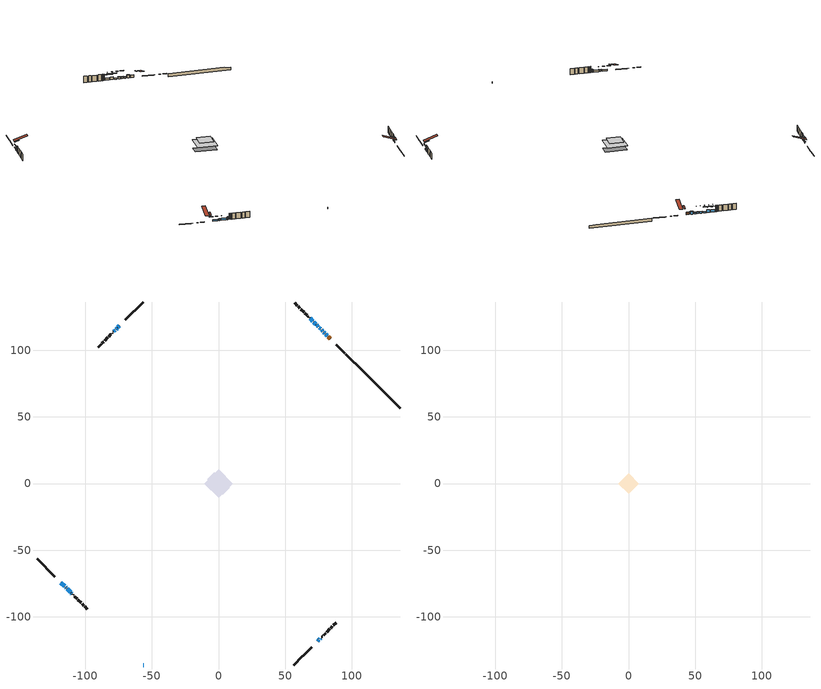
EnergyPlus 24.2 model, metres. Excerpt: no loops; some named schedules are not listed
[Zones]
conditioned space
 floor outside (Floor1 construction): -2.36,0 0,2.36 2.36,0 0,-2.36 z0.56
 floor adiabatic (AdiabaticFloorConstruction): -10.7,0 0,10.7 10.7,0 0,-10.7 z3
 floor foundation (Slab1 construction): -8.41,3.23 -3.23,8.41 8.41,-3.23 3.23,-8.41 z-1.84
 wall outside (RimJoist1 construction): 56.36,-136.08 62.8,-129.64 / -136.08,-56.36 -129.64,-62.8 / -56.36,136.08 -62.8,129.64 / 101.8,90.64 95.36,97.08 z0.56:0.86
 wall outside (RimJoist2 construction): 63.46,-128.98 69.76,-122.68 / -128.98,-63.46 -122.68,-69.76 / -63.46,128.98 -69.76,122.68 / 94.7,97.74 88.4,104.04 z0.56:0.86
 wall outside (AdiabaticWallConstruction 1): 83.85,108.59 82.26,110.19 z0.56:2.59
 wall outside (AdiabaticWallConstruction): -56.37,-136.08 -55.95,-136.08 / 78.22,114.22 77.25,115.19 / 76.59,115.85 75.51,116.93 z0.56:1.78; 74.32,-118.13 75.18,-117.26 z0.56:1.38; -118.13,-74.32 -115.34,-77.1 / -114.69,-77.75 -114.13,-78.31 / -76.01,116.43 -76.81,115.64 z0.56:1.68; 81.6,110.84 80.43,112.01 / -110.23,-82.21 -109.94,-82.5 / 72.91,119.53 71.4,121.04 z0.56:2.69; 79.78,112.67 78.88,113.57 z0.56:1.53; -74.32,118.13 -75.36,117.08 / -77.46,114.98 -78.4,114.05 z0.56:1.48; 75.84,-116.61 76.41,-116.03 z0.56:1.65; -113.47,-78.97 -110.89,-81.55 z0.56:2.19; 74.86,117.58 73.56,118.88 z0.56:1.32; 70.74,121.7 68.73,123.71 z0.56:2.29
 wall outside (Wall1 construction): 77.07,-115.37 77.24,-115.2 / -109.29,-83.16 -109.11,-83.33 / -79.05,113.39 -79.23,113.22 / 68.08,124.37 67.9,124.54 z0.56:5.44
 wall outside (Wall2 construction): 77.9,-114.54 78.07,-114.37 / -108.46,-83.99 -108.28,-84.16 / -79.88,112.56 -80.06,112.39 / 67.25,125.19 67.07,125.37 z0.56:5.44
 wall outside (Wall3 construction): 78.73,-113.71 80.33,-112.11 / -107.63,-84.82 -106.03,-86.42 / -80.71,111.73 -82.31,110.13 / 66.42,126.02 64.82,127.63 z0.56:5.44
 wall outside (Wall4 construction): 80.99,-111.46 83.4,-109.04 / -105.37,-87.07 -102.96,-89.49 / -82.97,109.47 -85.38,107.06 / 64.16,128.28 61.75,130.69 z0.56:5.44
 wall outside (Wall5 construction): 84.05,-108.39 85.43,-107.01 / -102.3,-90.14 -100.92,-91.52 / -86.04,106.4 -87.41,105.03 / 61.09,131.35 59.72,132.73 z0.56:5.44
 wall outside (Wall6 construction): 86.09,-106.35 88.12,-104.32 / -100.27,-92.18 -98.23,-94.21 / -88.07,104.37 -90.11,102.33 / 59.06,133.38 57.02,135.42 z0.56:5.44
 wall foundation (FoundationWall1 construction): 102.46,89.99,-1.84 102.46,89.99,0.56 132.71,59.73,0.56 132.71,59.73,0.27 136.08,56.36,0.27 136.08,56.36,-1.84
 window (WindowConstruction 15): -56.36,-136.08 -55.95,-136.08 z0.56:1.78
 window (WindowConstruction 4): 74.32,-118.12 75.18,-117.26 z0.56:1.37
 window (WindowConstruction 5): -118.12,-74.32 -115.34,-77.1 z0.56:1.68
 window (WindowConstruction 6): 81.6,110.84 80.43,112.01 z0.56:2.69
 window (WindowConstruction 7): 79.78,112.67 78.88,113.57 z0.56:1.53
 window (WindowConstruction 8): 78.22,114.22 77.25,115.19 z0.56:1.78
 window (WindowConstruction 9): 76.59,115.85 75.51,116.93 z0.56:1.78
 window (WindowConstruction 10): -74.32,118.12 -75.36,117.08 z0.56:1.47
 window (WindowConstruction 11): 75.84,-116.61 76.41,-116.03 z0.56:1.65
 window (WindowConstruction 12): -114.69,-77.75 -114.13,-78.31 z0.56:1.68
 window (WindowConstruction 13): -113.47,-78.97 -110.89,-81.55 z0.56:2.18
 window (WindowConstruction 14): -110.23,-82.21 -109.94,-82.5 z0.56:2.69
 window (WindowConstruction 16): 74.86,117.58 73.56,118.88 z0.56:1.32
 window (WindowConstruction): 72.91,119.53 71.4,121.04 z0.56:2.69
 window (WindowConstruction 1): 70.74,121.7 68.73,123.71 z0.56:2.29
 window (WindowConstruction 2): -76.01,116.43 -76.81,115.64 z0.56:1.68
 window (WindowConstruction 3): -77.46,114.98 -78.4,114.05 z0.56:1.47
 door (Door): 83.85,108.6 82.26,110.18 z0.56:2.59
 ceiling adiabatic (AdiabaticFloorConstruction): 0,-10.7 10.7,0 0,10.7 -10.7,0 z3
 roof outside (Roof2 construction): 73.66,-118.78,5.44 71.21,-116.33,6.59 70.57,-116.98,6.59 73.01,-119.43,5.44; -118.78,-73.66,5.44 -116.33,-71.21,6.59 -116.98,-70.57,6.59 -119.43,-73.01,5.44; -73.66,118.78,5.44 -71.21,116.33,6.59 -70.57,116.98,6.59 -73.01,119.43,5.44; 84.5,107.94,5.44 82.05,105.49,6.59 82.7,104.84,6.59 85.15,107.29,5.44
attic - vented
 floor to conditioned space (Floor2 construction Reversed): -7.54,0 0,7.54 7.54,0 0,-7.54 z5.44
 roof outside (Roof1 construction): 72.36,-120.08,5.44 65.01,-112.74,8.9 63.07,-114.67,8.9 70.42,-122.02,5.44; -120.08,-72.36,5.44 -112.74,-65.01,8.9 -114.67,-63.07,8.9 -122.02,-70.42,5.44; -72.36,120.08,5.44 -65.01,112.74,8.9 -63.07,114.67,8.9 -70.42,122.02,5.44; 85.81,106.64,5.44 78.46,99.29,8.9 80.39,97.35,8.9 87.74,104.7,5.44
shading: 77.05,-115.4 72.45,-119.99 72.74,-120.28 77.34,-115.69 z4.01; -113.48,-78.96 -119.99,-72.45 -120.28,-72.74 -113.77,-79.26 z4.32; 80.29,112.15 81.74,110.7 82.03,110.99 80.58,112.44 z2.89; 78.73,113.71 79.92,112.52 80.21,112.82 79.02,114 z1.73; 77.11,115.33 78.36,114.08 78.65,114.37 77.4,115.63 z1.98; 75.37,117.07 76.73,115.71 77.03,116 75.66,117.36 z1.98; -75.5,116.94 -74.17,118.27 -74.47,118.56 -75.79,117.23 z1.68; 76.55,-115.89 75.69,-116.75 75.98,-117.04 76.84,-116.18 z1.85; -113.99,-78.45 -114.83,-77.61 -115.12,-77.9 -114.28,-78.74 z1.88; -110.75,-81.7 -113.62,-78.83 -113.91,-79.12 -111.04,-81.99 z2.39; -109.8,-82.64 -110.37,-82.07 -110.66,-82.36 -110.09,-82.93 z2.89; 69.76,122.68 78.66,113.78 78.95,114.07 70.05,122.97 z6.7; 69.53,122.91 74.77,117.67 75.07,117.96 69.82,123.2 z5.33; 66.87,125.57 72.61,119.83 72.9,120.12 67.16,125.87 z4.93; -78.67,113.77 -74.15,118.29 -74.44,118.58 -78.96,114.06 z4.32; -80.26,112.18 -75.6,116.85 -75.89,117.14 -80.55,112.47 z4.11
[Building]
Building 1: Terrain=Suburbs
[Site:Location]
Toronto City Centre_ON: Latitude {deg}=43.63; Longitude {deg}=-79.39; Time Zone {hr}=-5; Elevation {m}=77; Keep Site Location Information=Yes
[Site:GroundTemperature:Shallow]
5.01852, 3.26908, 3.12898, 3.95918, 7.29196, 10.6092, 13.4851, 15.3069, 15.4617, 13.9799, 11.1774, 7.9619
[Site:WaterMainsTemperature]
Calculation Method=Schedule; Temperature Schedule=mains temperature schedule
[Material] Roughness=Rough; Thermal Absorptance=0.9
Name | Thickness {m} | Conductivity {W/m-K} | Density {kg/m3} | Specific Heat {J/kg-K} | Solar Absorptance | Visible Absorptance
asphalt or fiberglass shingles | 0.00635 | 0.162714 | 1121.4 | 1465.45 | 0.91 | 0.91
ceiling loosefill ins | 0.169333 | 0.0480833 | 16.02 | 1046.75 | 0.7 | 0.7
ceiling stud and cavity | 0.1397 | 0.105222 | 65.682 | 1177.47 | 0.7 | 0.7
concrete 4.0 in. | 0.1016 | 1.803125 | 2242.8 | 837.4 | 0.7 | 0.7
concrete 8.0 in. | 0.2032 | 1.803125 | 2242.8 | 837.4 | 0.7 | 0.7
door material | 0.04445 | 0.053851 | 512.64 | 1214.23 | 0.7 | 0.7
exterior vertical ins | 0.0460229 | 0.029427 | 32.04 | 1214.23 | 0.7 | 0.7
floor covering | 0.0127 | 0.0433444 | 54.468 | 1339.84 | 0.6 | 0.6
floor rigid ins; roof rigid ins | 0.103632 | 0.029427 | 32.04 | 1214.23 | 0.7 | 0.7
floor rigid ins 1; wall rigid ins 1 | 0.512978 | 0.029427 | 32.04 | 1214.23 | 0.7 | 0.7
floor stud and cavity | 0.1397 | 0.143937 | 92.3553 | 1139.71 | 0.7 | 0.7
floor stud and cavity 1 | 0.1397 | 1.75129 | 37.0049 | 1207.88 | 0.7 | 0.7
furniture material conditioned space 1 | 0.1524 | 0.115458 | 640.8 | 1214.23 | 0.6 | 0.6
gypsum board | 0.0127 | 0.160291 | 801 | 837.4 | 0.6 | 0.6
gypsum board 1 | 0.0127 | 0.160291 | 801 | 837.4 | 0.7 | 0.7
osb sheathing 0.5 in. | 0.0127 | 0.115458 | 512.64 | 1214.23 | 0.7 | 0.7
osb sheathing 0.75 in. | 0.01905 | 0.115458 | 512.64 | 1214.23 | 0.7 | 0.7
osb sheathing 2.0 in. | 0.0508 | 0.115458 | 512.64 | 1214.23 | 0.7 | 0.7
rim joist rigid ins; wall rigid ins | 0.051816 | 0.029427 | 32.04 | 1214.23 | 0.7 | 0.7
rim joist stud and cavity | 0.0508 | 0.0405436 | 125.044 | 1163.47 | 0.6 | 0.6
rim joist stud and cavity 1 | 0.0508 | 0.0332151 | 125.044 | 1163.47 | 0.6 | 0.6
roof stud and cavity | 0.2032 | 0.217414 | 78.34581 | 1123.46 | 0.7 | 0.7
wall stud and cavity | 0.1397 | 0.206614 | 139.0536 | 1170.24 | 0.7 | 0.7
wall stud and cavity 1 | 0.1397 | 0.301675 | 139.0536 | 1170.24 | 0.7 | 0.7
wall stud and cavity 2 | 0.1397 | 0.164946 | 139.0536 | 1170.24 | 0.7 | 0.7
wall stud and cavity 3 | 0.1397 | 0.220388 | 139.0536 | 1170.24 | 0.7 | 0.7
wall stud and cavity 4 | 0.1397 | 0.168807 | 139.0536 | 1170.24 | 0.7 | 0.7
wall stud and cavity 5 | 0.1397 | 0.227988 | 139.0536 | 1170.24 | 0.7 | 0.7
wall stud and cavity 6 | 0.0889 | 0.380278 | 52.3479 | 1209.89 | 0.7 | 0.7
wall stud and cavity 7 | 0.0889 | 0.391764 | 83.0341 | 1211.67 | 0.7 | 0.7
wood siding | 0.0254 | 0.102417 | 544.68 | 1172.36 | 0.74 | 0.74
wood siding 1; wood siding 2; wood siding 3 | 0.0254 | 0.102417 | 544.68 | 1172.36 | 0.7 | 0.7
[WindowMaterial:SimpleGlazingSystem]
Name | U-Factor {W/m2-K} | Solar Heat Gain Coefficient
WindowMaterial | 2.90203 | 0.62
WindowMaterial 1 | 2.94348 | 0.65
WindowMaterial 10 | 2.94859 | 0.64
WindowMaterial 11 | 2.89067 | 0.69
WindowMaterial 12 | 3.1547 | 0.45
WindowMaterial 13 | 3.026374 | 0.54
WindowMaterial 14 | 2.98776 | 0.6
WindowMaterial 2 | 2.92871 | 0.66
WindowMaterial 3 | 2.93325 | 0.65
WindowMaterial 4 | 2.94461 | 0.64
WindowMaterial 5 | 2.949721 | 0.64
WindowMaterial 6 | 2.88613 | 0.7
WindowMaterial 7 | 2.93098 | 0.66
WindowMaterial 8 | 2.95767 | 0.63
WindowMaterial 9 | 2.91111 | 0.68
[Construction]
AdiabaticFloorConstruction: floor stud and cavity 1, floor rigid ins 1, osb sheathing 0.75 in., floor covering
AdiabaticWallConstruction: wood siding 2, wall rigid ins 1, wall stud and cavity 6, gypsum board
AdiabaticWallConstruction 1: wood siding 3, wall rigid ins 1, wall stud and cavity 6, gypsum board
Door: door material
Floor1 construction: floor stud and cavity, floor rigid ins, osb sheathing 0.75 in., floor covering
Floor2 construction Reversed: gypsum board, ceiling stud and cavity, ceiling loosefill ins
FoundationWall1 construction: concrete 8.0 in., gypsum board 1
furniture construction conditioned space 1: furniture material conditioned space 1
PartitionWallConstruction: gypsum board, wall stud and cavity 7, gypsum board
RimJoist1 construction: wood siding 1, rim joist rigid ins, osb sheathing 2.0 in., rim joist stud and cavity
RimJoist2 construction: wood siding 1, osb sheathing 2.0 in., rim joist stud and cavity 1
Roof1 construction: asphalt or fiberglass shingles
Roof2 construction: asphalt or fiberglass shingles, roof rigid ins, osb sheathing 0.75 in., roof stud and cavity, gypsum board
Slab1 construction: concrete 4.0 in.
Wall1 construction: wood siding, wall rigid ins, osb sheathing 0.5 in., wall stud and cavity, gypsum board
Wall2 construction: wood siding, wall rigid ins, osb sheathing 0.5 in., wall stud and cavity 1, gypsum board
Wall3 construction: wood siding, wall rigid ins, osb sheathing 0.5 in., wall stud and cavity 2, gypsum board
Wall4 construction: wood siding, wall rigid ins, osb sheathing 0.5 in., wall stud and cavity 3, gypsum board
Wall5 construction: wood siding, wall rigid ins, osb sheathing 0.5 in., wall stud and cavity 4, gypsum board
Wall6 construction: wood siding, wall rigid ins, osb sheathing 0.5 in., wall stud and cavity 5, gypsum board
WindowConstruction: WindowMaterial
WindowConstruction 1: WindowMaterial 1
WindowConstruction 10; WindowConstruction 2: WindowMaterial 2
WindowConstruction 11: WindowMaterial 10
WindowConstruction 12; WindowConstruction 5: WindowMaterial 5
WindowConstruction 13: WindowMaterial 11
WindowConstruction 14: WindowMaterial 12
WindowConstruction 15: WindowMaterial 13
WindowConstruction 16: WindowMaterial 14
WindowConstruction 3: WindowMaterial 3
WindowConstruction 4: WindowMaterial 4
WindowConstruction 6: WindowMaterial 6
WindowConstruction 7: WindowMaterial 7
WindowConstruction 8: WindowMaterial 8
WindowConstruction 9: WindowMaterial 9
[Zone] Multiplier=1; Part of Total Floor Area=Yes
Name | Volume {m3}
attic - vented | 64.0164
conditioned space | 944.7
[Space]
Name | Zone | Volume {m3}
attic - vented 1 | attic - vented | 64.0164
conditioned space 1 | conditioned space | 944.7
[ZoneInfiltration:EffectiveLeakageArea]
infil attic - vented 1: Zone or Space=attic - vented 1; Schedule=Always On Discrete; Effective Air Leakage Area {cm2}=4793.26; Stack Coefficient=0.000240885; Wind Coefficient=1.04864e-05
[ZoneMixing]
whole house fan mix: Zone or Space=attic - vented; Schedule=Always On Continuous; Design Flow Rate Calculation Method=Flow/Zone; Design Flow Rate {m3/s}=0; Source Zone or Space=conditioned space
[SurfaceProperty:ExposedFoundationPerimeter]
Slab1: Exposed Perimeter Calculation Method=TotalExposedPerimeter; Total Exposed Perimeter {m}=47.548
[InternalMass] Zone or ZoneList=conditioned space; Space or SpaceList=conditioned space 1
Name | Construction | Surface Area {m2}
furniture mass conditioned space 1 | furniture construction conditioned space 1 | 144.176
partition wall mass | PartitionWallConstruction | 360.44
[Lights]
interior lighting: Zone or ZoneList or Space or SpaceList=conditioned space 1; Schedule=interior lighting schedule; Design Level Calculation Method=LightingLevel; Lighting Level {W}=343.2; Return Air Fraction=0; Fraction Radiant=0.6; Fraction Visible=0.2; Fraction Replaceable=1
[People]
occupants: Zone or ZoneList or Space or SpaceList=conditioned space 1; Number of People Schedule=occupants schedule; Number of People Calculation Method=People; Number of People=3; Fraction Radiant=0.314171; Sensible Heat Fraction=0.56303; Activity Level Schedule=occupants activity schedule; Carbon Dioxide Generation Rate {m3/s-W}=0; Enable ASHRAE 55 Comfort Warnings=No; Mean Radiant Temperature Calculation Type=EnclosureAveraged
[ElectricEquipment] Zone or ZoneList or Space or SpaceList=conditioned space 1; Design Level Calculation Method=EquipmentLevel
Name | Schedule | Design Level {W} | Fraction Latent | Fraction Radiant | Fraction Lost
clothes dryer | clothes dryer schedule | 140.772 | 0.015 | 0.081 | 0.85
clothes washer | clothes washer schedule | 32.1985 | 0.03 | 0.162 | 0.7
cooking range | cooking range schedule | 215.147 | 0.08 | 0.432 | 0.2
dishwasher | dishwasher schedule | 66.8632 | 0.3 | 0.18 | 0.4
fridge | fridge schedule | 72.9452 | 0 | 0.6 | 0
mech vent house fan | mech vent house fan schedule | 0 | 0 | 0 | 1
mech vent house fan cfis | mech vent house fan cfis schedule | 0 | 0 | 0 | 0
mech vent range fan 0 | mech vent range fan 0 schedule | 57 | 0 | 0 | 1
misc plug loads | misc plug loads schedule | 494.7 | 0.045 | 0.513 | 0.1
whole house fan | Always On Discrete | 0 | 0 | 0 | 1
[OtherEquipment] Zone or ZoneList or Space or SpaceList=conditioned space 1; Design Level Calculation Method=EquipmentLevel
Name | Fuel Type | Schedule | Design Level {W} | Fraction Latent | Fraction Radiant | Fraction Lost
clothes dryer 1 | Electricity | clothes dryer schedule | 0 | 0.015 | 0.081 | 0.85
cooking range 1 | Electricity | cooking range schedule | 0 | 0.08 | 0.432 | 0.2
general water use latent | None | general water use schedule | 62.594 | 1 | 0 | 0
general water use sensible | None | general water use schedule | -61.6891 | 0 | 0.6 | 0
mech vent house fan latent load | None | Always On Discrete | 0 | 1 | 0 | 0
mech vent house fan sensible load | None | Always On Discrete | 0 | 0 | 0 | 0
water heater energy adjustment1 | NaturalGas | Always On Discrete | 0.01 | 0 | 0 | 1
[ZoneInfiltration:DesignFlowRate] Zone or ZoneList or Space or SpaceList=conditioned space 1; Schedule=Always On Discrete; Design Flow Rate Calculation Method=Flow/Zone; Design Flow Rate {m3/s}=0
infil flow; natural vent flow; whole house fan flow
[Foundation:Kiva]
Foundation Kiva 1: Initial Indoor Air Temperature {C}=18; Wall Height Above Grade {m}=0.560009; Wall Depth Below Slab {m}=0.2032; Custom Block Material Name 1=exterior vertical ins; Custom Block Depth 1 {m}=2.4; Custom Block X Position 1 {m}=0.2159; Custom Block Z Position 1 {m}=0
[Foundation:Kiva:Settings]
Soil Conductivity {W/m-K}=0.849921; Soil Density {kg/m3}=1842.3; Soil Specific Heat {J/kg-K}=418.7; Ground Solar Absorptivity=0.9; Ground Thermal Absorptivity=0.9; Ground Surface Roughness {m}=0.03; Far-Field Width {m}=40; Deep-Ground Boundary Condition=ZeroFlux; Deep-Ground Depth {m}=40; Minimum Cell Dimension {m}=0.2; Maximum Cell Growth Coefficient=3; Simulation Timestep=Timestep
[Exterior:Lights]
exterior lighting: Schedule=exterior lighting schedule; Design Level {W}=75.6
[Schedule:Constant]
Name | Hourly Value
Always On Continuous; mech vent house fan schedule; mech vent house fan cfis schedule; Always On Discrete | 1
occupants activity schedule | 117.228
fridge schedule | 0
[Schedule:Week:Daily]
interior lighting schedule Week Rule - Jan1-Jan27: interior lighting schedule day, interior lighting schedule day, interior lighting schedule day, interior lighting schedule day, interior lighting schedule day, interior lighting schedule day, interior lighting schedule day, interior lighting schedule default day, interior lighting schedule default day, interior lighting schedule default day, interior lighting schedule default day, interior lighting schedule default day
interior lighting schedule Week Rule - Jan28-Feb3: interior lighting schedule day, interior lighting schedule day, interior lighting schedule day, interior lighting schedule day, interior lighting schedule day 1, interior lighting schedule day 1, interior lighting schedule day 1, interior lighting schedule default day, interior lighting schedule default day, interior lighting schedule default day, interior lighting schedule default day, interior lighting schedule default day
interior lighting schedule Week Rule - Feb4-Feb24: interior lighting schedule day 1, interior lighting schedule day 1, interior lighting schedule day 1, interior lighting schedule day 1, interior lighting schedule day 1, interior lighting schedule day 1, interior lighting schedule day 1, interior lighting schedule default day, interior lighting schedule default day, interior lighting schedule default day, interior lighting schedule default day, interior lighting schedule default day
interior lighting schedule Week Rule - Feb25-Mar3: interior lighting schedule day 1, interior lighting schedule day 1, interior lighting schedule day 1, interior lighting schedule day 1, interior lighting schedule day 2, interior lighting schedule day 2, interior lighting schedule day 2, interior lighting schedule default day, interior lighting schedule default day, interior lighting schedule default day, interior lighting schedule default day, interior lighting schedule default day
interior lighting schedule Week Rule - Mar4-Mar31: interior lighting schedule day 2, interior lighting schedule day 2, interior lighting schedule day 2, interior lighting schedule day 2, interior lighting schedule day 2, interior lighting schedule day 2, interior lighting schedule day 2, interior lighting schedule default day, interior lighting schedule default day, interior lighting schedule default day, interior lighting schedule default day, interior lighting schedule default day
interior lighting schedule Week Rule - Apr1-Apr28: interior lighting schedule day 3, interior lighting schedule day 3, interior lighting schedule day 3, interior lighting schedule day 3, interior lighting schedule day 3, interior lighting schedule day 3, interior lighting schedule day 3, interior lighting schedule default day, interior lighting schedule default day, interior lighting schedule default day, interior lighting schedule default day, interior lighting schedule default day
interior lighting schedule Week Rule - Apr29-May5: interior lighting schedule day 3, interior lighting schedule day 3, interior lighting schedule day 4, interior lighting schedule day 4, interior lighting schedule day 4, interior lighting schedule day 4, interior lighting schedule day 4, interior lighting schedule default day, interior lighting schedule default day, interior lighting schedule default day, interior lighting schedule default day, interior lighting schedule default day
interior lighting schedule Week Rule - May6-May26: interior lighting schedule day 4, interior lighting schedule day 4, interior lighting schedule day 4, interior lighting schedule day 4, interior lighting schedule day 4, interior lighting schedule day 4, interior lighting schedule day 4, interior lighting schedule default day, interior lighting schedule default day, interior lighting schedule default day, interior lighting schedule default day, interior lighting schedule default day
interior lighting schedule Week Rule - May27-Jun2: interior lighting schedule day 4, interior lighting schedule day 4, interior lighting schedule day 4, interior lighting schedule day 4, interior lighting schedule day 4, interior lighting schedule day 5, interior lighting schedule day 5, interior lighting schedule default day, interior lighting schedule default day, interior lighting schedule default day, interior lighting schedule default day, interior lighting schedule default day
interior lighting schedule Week Rule - Jun3-Jun30: interior lighting schedule day 5, interior lighting schedule day 5, interior lighting schedule day 5, interior lighting schedule day 5, interior lighting schedule day 5, interior lighting schedule day 5, interior lighting schedule day 5, interior lighting schedule default day, interior lighting schedule default day, interior lighting schedule default day, interior lighting schedule default day, interior lighting schedule default day
interior lighting schedule Week Rule - Jul1-Jul28: interior lighting schedule day 6, interior lighting schedule day 6, interior lighting schedule day 6, interior lighting schedule day 6, interior lighting schedule day 6, interior lighting schedule day 6, interior lighting schedule day 6, interior lighting schedule default day, interior lighting schedule default day, interior lighting schedule default day, interior lighting schedule default day, interior lighting schedule default day
interior lighting schedule Week Rule - Jul29-Aug4: interior lighting schedule day 6, interior lighting schedule day 6, interior lighting schedule day 6, interior lighting schedule day 7, interior lighting schedule day 7, interior lighting schedule day 7, interior lighting schedule day 7, interior lighting schedule default day, interior lighting schedule default day, interior lighting schedule default day, interior lighting schedule default day, interior lighting schedule default day
interior lighting schedule Week Rule - Aug5-Aug25: interior lighting schedule day 7, interior lighting schedule day 7, interior lighting schedule day 7, interior lighting schedule day 7, interior lighting schedule day 7, interior lighting schedule day 7, interior lighting schedule day 7, interior lighting schedule default day, interior lighting schedule default day, interior lighting schedule default day, interior lighting schedule default day, interior lighting schedule default day
interior lighting schedule Week Rule - Aug26-Sep1: interior lighting schedule day 7, interior lighting schedule day 7, interior lighting schedule day 7, interior lighting schedule day 7, interior lighting schedule day 7, interior lighting schedule day 7, interior lighting schedule day 8, interior lighting schedule default day, interior lighting schedule default day, interior lighting schedule default day, interior lighting schedule default day, interior lighting schedule default day
interior lighting schedule Week Rule - Sep2-Sep29: interior lighting schedule day 8, interior lighting schedule day 8, interior lighting schedule day 8, interior lighting schedule day 8, interior lighting schedule day 8, interior lighting schedule day 8, interior lighting schedule day 8, interior lighting schedule default day, interior lighting schedule default day, interior lighting schedule default day, interior lighting schedule default day, interior lighting schedule default day
interior lighting schedule Week Rule - Sep30-Oct6: interior lighting schedule day 8, interior lighting schedule day 9, interior lighting schedule day 9, interior lighting schedule day 9, interior lighting schedule day 9, interior lighting schedule day 9, interior lighting schedule day 9, interior lighting schedule default day, interior lighting schedule default day, interior lighting schedule default day, interior lighting schedule default day, interior lighting schedule default day
interior lighting schedule Week Rule - Oct7-Oct27: interior lighting schedule day 9, interior lighting schedule day 9, interior lighting schedule day 9, interior lighting schedule day 9, interior lighting schedule day 9, interior lighting schedule day 9, interior lighting schedule day 9, interior lighting schedule default day, interior lighting schedule default day, interior lighting schedule default day, interior lighting schedule default day, interior lighting schedule default day
interior lighting schedule Week Rule - Oct28-Nov3: interior lighting schedule day 9, interior lighting schedule day 9, interior lighting schedule day 9, interior lighting schedule day 9, interior lighting schedule day 10, interior lighting schedule day 10, interior lighting schedule day 10, interior lighting schedule default day, interior lighting schedule default day, interior lighting schedule default day, interior lighting schedule default day, interior lighting schedule default day
interior lighting schedule Week Rule - Nov4-Nov24: interior lighting schedule day 10, interior lighting schedule day 10, interior lighting schedule day 10, interior lighting schedule day 10, interior lighting schedule day 10, interior lighting schedule day 10, interior lighting schedule day 10, interior lighting schedule default day, interior lighting schedule default day, interior lighting schedule default day, interior lighting schedule default day, interior lighting schedule default day
interior lighting schedule Week Rule - Nov25-Dec1: interior lighting schedule day 10, interior lighting schedule day 10, interior lighting schedule day 10, interior lighting schedule day 10, interior lighting schedule day 10, interior lighting schedule day 10, interior lighting schedule day 11, interior lighting schedule default day, interior lighting schedule default day, interior lighting schedule default day, interior lighting schedule default day, interior lighting schedule default day
interior lighting schedule Week Rule - Dec2-Dec31: interior lighting schedule day 11, interior lighting schedule day 11, interior lighting schedule day 11, interior lighting schedule day 11, interior lighting schedule day 11, interior lighting schedule day 11, interior lighting schedule day 11, interior lighting schedule default day, interior lighting schedule default day, interior lighting schedule default day, interior lighting schedule default day, interior lighting schedule default day
occupants schedule Week Rule - Jan1-Dec31: occupants schedule day, occupants schedule day, occupants schedule day, occupants schedule day, occupants schedule day, occupants schedule day, occupants schedule day, occupants schedule default day, occupants schedule default day, occupants schedule default day, occupants schedule default day, occupants schedule default day
clothes dryer schedule Week Rule - Jan1-Dec31: clothes dryer schedule day, clothes dryer schedule day, clothes dryer schedule day, clothes dryer schedule day, clothes dryer schedule day, clothes dryer schedule day, clothes dryer schedule day, clothes dryer schedule default day, clothes dryer schedule default day, clothes dryer schedule default day, clothes dryer schedule default day, clothes dryer schedule default day
clothes washer schedule Week Rule - Jan1-Dec31: clothes washer schedule day, clothes washer schedule day, clothes washer schedule day, clothes washer schedule day, clothes washer schedule day, clothes washer schedule day, clothes washer schedule day, clothes washer schedule default day, clothes washer schedule default day, clothes washer schedule default day, clothes washer schedule default day, clothes washer schedule default day
cooking range schedule Week Rule - Jan1-Dec31: cooking range schedule day, cooking range schedule day, cooking range schedule day, cooking range schedule day, cooking range schedule day, cooking range schedule day, cooking range schedule day, cooking range schedule default day, cooking range schedule default day, cooking range schedule default day, cooking range schedule default day, cooking range schedule default day
dishwasher schedule Week Rule - Jan1-Dec31: dishwasher schedule day, dishwasher schedule day, dishwasher schedule day, dishwasher schedule day, dishwasher schedule day, dishwasher schedule day, dishwasher schedule day, dishwasher schedule default day, dishwasher schedule default day, dishwasher schedule default day, dishwasher schedule default day, dishwasher schedule default day
mech vent range fan 0 schedule Week Rule - Jan1-Dec31: mech vent range fan 0 schedule day, mech vent range fan 0 schedule day, mech vent range fan 0 schedule day, mech vent range fan 0 schedule day, mech vent range fan 0 schedule day, mech vent range fan 0 schedule day, mech vent range fan 0 schedule day, mech vent range fan 0 schedule default day, mech vent range fan 0 schedule default day, mech vent range fan 0 schedule default day, mech vent range fan 0 schedule default day, mech vent range fan 0 schedule default day
misc plug loads schedule Week Rule - Jan1-Dec31: misc plug loads schedule day, misc plug loads schedule day, misc plug loads schedule day, misc plug loads schedule day, misc plug loads schedule day, misc plug loads schedule day, misc plug loads schedule day, misc plug loads schedule default day, misc plug loads schedule default day, misc plug loads schedule default day, misc plug loads schedule default day, misc plug loads schedule default day
general water use schedule Week Rule - Jan1-Dec31: general water use schedule day, general water use schedule day, general water use schedule day, general water use schedule day, general water use schedule day, general water use schedule day, general water use schedule day, general water use schedule default day, general water use schedule default day, general water use schedule default day, general water use schedule default day, general water use schedule default day
exterior lighting schedule Week Rule - Jan1-Jan27: exterior lighting schedule day, exterior lighting schedule day, exterior lighting schedule day, exterior lighting schedule day, exterior lighting schedule day, exterior lighting schedule day, exterior lighting schedule day, exterior lighting schedule default day, exterior lighting schedule default day, exterior lighting schedule default day, exterior lighting schedule default day, exterior lighting schedule default day
exterior lighting schedule Week Rule - Jan28-Feb3: exterior lighting schedule day, exterior lighting schedule day, exterior lighting schedule day, exterior lighting schedule day, exterior lighting schedule day 1, exterior lighting schedule day 1, exterior lighting schedule day 1, exterior lighting schedule default day, exterior lighting schedule default day, exterior lighting schedule default day, exterior lighting schedule default day, exterior lighting schedule default day
exterior lighting schedule Week Rule - Feb4-Feb24: exterior lighting schedule day 1, exterior lighting schedule day 1, exterior lighting schedule day 1, exterior lighting schedule day 1, exterior lighting schedule day 1, exterior lighting schedule day 1, exterior lighting schedule day 1, exterior lighting schedule default day, exterior lighting schedule default day, exterior lighting schedule default day, exterior lighting schedule default day, exterior lighting schedule default day
exterior lighting schedule Week Rule - Feb25-Mar3: exterior lighting schedule day 1, exterior lighting schedule day 1, exterior lighting schedule day 1, exterior lighting schedule day 1, exterior lighting schedule day 2, exterior lighting schedule day 2, exterior lighting schedule day 2, exterior lighting schedule default day, exterior lighting schedule default day, exterior lighting schedule default day, exterior lighting schedule default day, exterior lighting schedule default day
exterior lighting schedule Week Rule - Mar4-Mar31: exterior lighting schedule day 2, exterior lighting schedule day 2, exterior lighting schedule day 2, exterior lighting schedule day 2, exterior lighting schedule day 2, exterior lighting schedule day 2, exterior lighting schedule day 2, exterior lighting schedule default day, exterior lighting schedule default day, exterior lighting schedule default day, exterior lighting schedule default day, exterior lighting schedule default day
exterior lighting schedule Week Rule - Apr1-Apr28: exterior lighting schedule day 3, exterior lighting schedule day 3, exterior lighting schedule day 3, exterior lighting schedule day 3, exterior lighting schedule day 3, exterior lighting schedule day 3, exterior lighting schedule day 3, exterior lighting schedule default day, exterior lighting schedule default day, exterior lighting schedule default day, exterior lighting schedule default day, exterior lighting schedule default day
exterior lighting schedule Week Rule - Apr29-May5: exterior lighting schedule day 3, exterior lighting schedule day 3, exterior lighting schedule day 4, exterior lighting schedule day 4, exterior lighting schedule day 4, exterior lighting schedule day 4, exterior lighting schedule day 4, exterior lighting schedule default day, exterior lighting schedule default day, exterior lighting schedule default day, exterior lighting schedule default day, exterior lighting schedule default day
exterior lighting schedule Week Rule - May6-May26: exterior lighting schedule day 4, exterior lighting schedule day 4, exterior lighting schedule day 4, exterior lighting schedule day 4, exterior lighting schedule day 4, exterior lighting schedule day 4, exterior lighting schedule day 4, exterior lighting schedule default day, exterior lighting schedule default day, exterior lighting schedule default day, exterior lighting schedule default day, exterior lighting schedule default day
[Schedule:Year]
interior lighting schedule: interior lighting schedule Week Rule - Jan1-Jan27, 1, 1, 1, 27, interior lighting schedule Week Rule - Jan28-Feb3, 1, 28, 2, 3, interior lighting schedule Week Rule - Feb4-Feb24, 2, 4, 2, 24, interior lighting schedule Week Rule - Feb25-Mar3, 2, 25, 3, 3, interior lighting schedule Week Rule - Mar4-Mar31, 3, 4, 3, 31, interior lighting schedule Week Rule - Apr1-Apr28, 4, 1, 4, 28, interior lighting schedule Week Rule - Apr29-May5, 4, 29, 5, 5, interior lighting schedule Week Rule - May6-May26, 5, 6, 5, 26, interior lighting schedule Week Rule - May27-Jun2, 5, 27, 6, 2, interior lighting schedule Week Rule - Jun3-Jun30, 6, 3, 6, 30, interior lighting schedule Week Rule - Jul1-Jul28, 7, 1, 7, 28, interior lighting schedule Week Rule - Jul29-Aug4, 7, 29, 8, 4, interior lighting schedule Week Rule - Aug5-Aug25, 8, 5, 8, 25, interior lighting schedule Week Rule - Aug26-Sep1, 8, 26, 9, 1, interior lighting schedule Week Rule - Sep2-Sep29, 9, 2, 9, 29, interior lighting schedule Week Rule - Sep30-Oct6, 9, 30, 10, 6, interior lighting schedule Week Rule - Oct7-Oct27, 10, 7, 10, 27, interior lighting schedule Week Rule - Oct28-Nov3, 10, 28, 11, 3, interior lighting schedule Week Rule - Nov4-Nov24, 11, 4, 11, 24, interior lighting schedule Week Rule - Nov25-Dec1, 11, 25, 12, 1, interior lighting schedule Week Rule - Dec2-Dec31, 12, 2, 12, 31
occupants schedule: occupants schedule Week Rule - Jan1-Dec31, 1, 1, 12, 31
clothes dryer schedule: clothes dryer schedule Week Rule - Jan1-Dec31, 1, 1, 12, 31
clothes washer schedule: clothes washer schedule Week Rule - Jan1-Dec31, 1, 1, 12, 31
cooking range schedule: cooking range schedule Week Rule - Jan1-Dec31, 1, 1, 12, 31
dishwasher schedule: dishwasher schedule Week Rule - Jan1-Dec31, 1, 1, 12, 31
mech vent range fan 0 schedule: mech vent range fan 0 schedule Week Rule - Jan1-Dec31, 1, 1, 12, 31
misc plug loads schedule: misc plug loads schedule Week Rule - Jan1-Dec31, 1, 1, 12, 31
general water use schedule: general water use schedule Week Rule - Jan1-Dec31, 1, 1, 12, 31
exterior lighting schedule: exterior lighting schedule Week Rule - Jan1-Jan27, 1, 1, 1, 27, exterior lighting schedule Week Rule - Jan28-Feb3, 1, 28, 2, 3, exterior lighting schedule Week Rule - Feb4-Feb24, 2, 4, 2, 24, exterior lighting schedule Week Rule - Feb25-Mar3, 2, 25, 3, 3, exterior lighting schedule Week Rule - Mar4-Mar31, 3, 4, 3, 31, exterior lighting schedule Week Rule - Apr1-Apr28, 4, 1, 4, 28, exterior lighting schedule Week Rule - Apr29-May5, 4, 29, 5, 5, exterior lighting schedule Week Rule - May6-May26, 5, 6, 5, 26, exterior lighting schedule Week Rule - May27-Jun2, 5, 27, 6, 2, exterior lighting schedule Week Rule - Jun3-Jun30, 6, 3, 6, 30, exterior lighting schedule Week Rule - Jul1-Jul28, 7, 1, 7, 28, exterior lighting schedule Week Rule - Jul29-Aug4, 7, 29, 8, 4, exterior lighting schedule Week Rule - Aug5-Aug25, 8, 5, 8, 25, exterior lighting schedule Week Rule - Aug26-Sep1, 8, 26, 9, 1, exterior lighting schedule Week Rule - Sep2-Sep29, 9, 2, 9, 29, exterior lighting schedule Week Rule - Sep30-Oct6, 9, 30, 10, 6, exterior lighting schedule Week Rule - Oct7-Oct27, 10, 7, 10, 27, exterior lighting schedule Week Rule - Oct28-Nov3, 10, 28, 11, 3, exterior lighting schedule Week Rule - Nov4-Nov24, 11, 4, 11, 24, exterior lighting schedule Week Rule - Nov25-Dec1, 11, 25, 12, 1, exterior lighting schedule Week Rule - Dec2-Dec31, 12, 2, 12, 31
[Schedule:Compact]
mains temperature schedule: Through: 01/01, For: AllDays, Until: 24:00, 8.80333, Through: 01/02, For: AllDays, Until: 24:00, 8.74333, Through: 01/03, For: AllDays, Until: 24:00, 8.68389, Through: 01/04, For: AllDays, Until: 24:00, 8.62611, Through: 01/05, For: AllDays, Until: 24:00, 8.56944, Through: 01/06, For: AllDays, Until: 24:00, 8.51389, Through: 01/07, For: AllDays, Until: 24:00, 8.45944, Through: 01/08, For: AllDays, Until: 24:00, 8.40611, Through: 01/09, For: AllDays, Until: 24:00, 8.35389, Through: 01/10, For: AllDays, Until: 24:00, 8.30278, Through: 01/11, For: AllDays, Until: 24:00, 8.25333, Through: 01/12, For: AllDays, Until: 24:00, 8.205, Through: 01/13, For: AllDays, Until: 24:00, 8.15778, Through: 01/14, For: AllDays, Until: 24:00, 8.11222, Through: 01/15, For: AllDays, Until: 24:00, 8.06778, Through: 01/16, For: AllDays, Until: 24:00, 8.02444, Through: 01/17, For: AllDays, Until: 24:00, 7.98222, Through: 01/18, For: AllDays, Until: 24:00, 7.94167, Through: 01/19, For: AllDays, Until: 24:00, 7.90222, Through: 01/20, For: AllDays, Until: 24:00, 7.86444, Through: 01/21, For: AllDays, Until: 24:00, 7.82778, Through: 01/22, For: AllDays, Until: 24:00, 7.79278, Through: 01/23, For: AllDays, Until: 24:00, 7.75889, Through: 01/24, For: AllDays, Until: 24:00, 7.72667, Through: 01/25, For: AllDays, Until: 24:00, 7.69556, Through: 01/26, For: AllDays, Until: 24:00, 7.66611, Through: 01/27, For: AllDays, Until: 24:00, 7.63778, Through: 01/28, For: AllDays, Until: 24:00, 7.61111, Through: 01/29, For: AllDays, Until: 24:00, 7.58556, Through: 01/30, For: AllDays, Until: 24:00, 7.56167, Through: 01/31, For: AllDays, Until: 24:00, 7.53944, Through: 02/01, For: AllDays, Until: 24:00, 7.51833, Through: 02/02, For: AllDays, Until: 24:00, 7.49889, Through: 02/03, For: AllDays, Until: 24:00, 7.48111, Through: 02/04, For: AllDays, Until: 24:00, 7.46444, Through: 02/05, For: AllDays, Until: 24:00, 7.44944, Through: 02/06, For: AllDays, Until: 24:00, 7.43556, Through: 02/07, For: AllDays, Until: 24:00, 7.42333, Through: 02/08, For: AllDays, Until: 24:00, 7.41278, Through: 02/09, For: AllDays, Until: 24:00, 7.40389, Through: 02/10, For: AllDays, Until: 24:00, 7.39611, Through: 02/11, For: AllDays, Until: 24:00, 7.39, Through: 02/12, For: AllDays, Until: 24:00, 7.38556, Through: 02/13, For: AllDays, Until: 24:00, 7.38222, Through: 02/14, For: AllDays, Until: 24:00, 7.38056, Through: 02/15, For: AllDays, Until: 24:00, 7.38056, Through: 02/16, For: AllDays, Until: 24:00, 7.38222, Through: 02/17, For: AllDays, Until: 24:00, 7.385, Through: 02/18, For: AllDays, Until: 24:00, 7.38944, Through: 02/19, For: AllDays, Until: 24:00, 7.395, Through: 02/20, For: AllDays, Until: 24:00, 7.40278, Through: 02/21, For: AllDays, Until: 24:00, 7.41167, Through: 02/22, For: AllDays, Until: 24:00, 7.42222, Through: 02/23, For: AllDays, Until: 24:00, 7.43389, Through: 02/24, For: AllDays, Until: 24:00, 7.44722, Through: 02/25, For: AllDays, Until: 24:00, 7.46222, Through: 02/26, For: AllDays, Until: 24:00, 7.47833, Through: 02/27, For: AllDays, Until: 24:00, 7.49611, Through: 02/28, For: AllDays, Until: 24:00, 7.51556, Through: 03/01, For: AllDays, Until: 24:00, 7.53667, Through: 03/02, For: AllDays, Until: 24:00, 7.55889, Through: 03/03, For: AllDays, Until: 24:00, 7.58222, Through: 03/04, For: AllDays, Until: 24:00, 7.60722, Through: 03/05, For: AllDays, Until: 24:00, 7.63389, Through: 03/06, For: AllDays, Until: 24:00, 7.66222, Through: 03/07, For: AllDays, Until: 24:00, 7.69111, Through: 03/08, For: AllDays, Until: 24:00, 7.72222, Through: 03/09, For: AllDays, Until: 24:00, 7.75444, Through: 03/10, For: AllDays, Until: 24:00, 7.78778, Through: 03/11, For: AllDays, Until: 24:00, 7.82278, Through: 03/12, For: AllDays, Until: 24:00, 7.85944, Through: 03/13, For: AllDays, Until: 24:00, 7.89722, Through: 03/14, For: AllDays, Until: 24:00, 7.93611, Through: 03/15, For: AllDays, Until: 24:00, 7.97667, Through: 03/16, For: AllDays, Until: 24:00, 8.01833, Through: 03/17, For: AllDays, Until: 24:00, 8.06167, Through: 03/18, For: AllDays, Until: 24:00, 8.10611, Through: 03/19, For: AllDays, Until: 24:00, 8.15167, Through: 03/20, For: AllDays, Until: 24:00, 8.19833, Through: 03/21, For: AllDays, Until: 24:00, 8.24667, Through: 03/22, For: AllDays, Until: 24:00, 8.29611, Through: 03/23, For: AllDays, Until: 24:00, 8.34667, Through: 03/24, For: AllDays, Until: 24:00, 8.39889, Through: 03/25, For: AllDays, Until: 24:00, 8.45167, Through: 03/26, For: AllDays, Until: 24:00, 8.50611, Through: 03/27, For: AllDays, Until: 24:00, 8.56167, Through: 03/28, For: AllDays, Until: 24:00, 8.61833, Through: 03/29, For: AllDays, Until: 24:00, 8.67611, Through: 03/30, For: AllDays, Until: 24:00, 8.735, Through: 03/31, For: AllDays, Until: 24:00, 8.795, Through: 04/01, For: AllDays, Until: 24:00, 8.85611, Through: 04/02, For: AllDays, Until: 24:00, 8.91833, Through: 04/03, For: AllDays, Until: 24:00, 8.98167, Through: 04/04, For: AllDays, Until: 24:00, 9.04556, Through: 04/05, For: AllDays, Until: 24:00, 9.11111, Through: 04/06, For: AllDays, Until: 24:00, 9.17722, Through: 04/07, For: AllDays, Until: 24:00, 9.24444, Through: 04/08, For: AllDays, Until: 24:00, 9.31222, Through: 04/09, For: AllDays, Until: 24:00, 9.38167, Through: 04/10, For: AllDays, Until: 24:00, 9.45167, Through: 04/11, For: AllDays, Until: 24:00, 9.52222, Through: 04/12, For: AllDays, Until: 24:00, 9.59444, Through: 04/13, For: AllDays, Until: 24:00, 9.66667, Through: 04/14, For: AllDays, Until: 24:00, 9.74, Through: 04/15, For: AllDays, Until: 24:00, 9.81444, Through: 04/16, For: AllDays, Until: 24:00, 9.88944, Through: 04/17, For: AllDays, Until: 24:00, 9.96556, Through: 04/18, For: AllDays, Until: 24:00, 10.0417, Through: 04/19, For: AllDays, Until: 24:00, 10.1189, Through: 04/20, For: AllDays, Until: 24:00, 10.1972, Through: 04/21, For: AllDays, Until: 24:00, 10.2756, Through: 04/22, For: AllDays, Until: 24:00, 10.355, Through: 04/23, For: AllDays, Until: 24:00, 10.435, Through: 04/24, For: AllDays, Until: 24:00, 10.515, Through: 04/25, For: AllDays, Until: 24:00, 10.5961, Through: 04/26, For: AllDays, Until: 24:00, 10.6778, Through: 04/27, For: AllDays, Until: 24:00, 10.76, Through: 04/28, For: AllDays, Until: 24:00, 10.8428, Through: 04/29, For: AllDays, Until: 24:00, 10.9261, Through: 04/30, For: AllDays, Until: 24:00, 11.0094, Through: 05/01, For: AllDays, Until: 24:00, 11.0933, Through: 05/02, For: AllDays, Until: 24:00, 11.1778, Through: 05/03, For: AllDays, Until: 24:00, 11.2628, Through: 05/04, For: AllDays, Until: 24:00, 11.3478, Through: 05/05, For: AllDays, Until: 24:00, 11.4333, Through: 05/06, For: AllDays, Until: 24:00, 11.5189, Through: 05/07, For: AllDays, Until: 24:00, 11.605, Through: 05/08, For: AllDays, Until: 24:00, 11.6917, Through: 05/09, For: AllDays, Until: 24:00, 11.7778, Through: 05/10, For: AllDays, Until: 24:00, 11.865, Through: 05/11, For: AllDays, Until: 24:00, 11.9517, Through: 05/12, For: AllDays, Until: 24:00, 12.0389, Through: 05/13, For: AllDays, Until: 24:00, 12.1261, Through: 05/14, For: AllDays, Until: 24:00, 12.2133, Through: 05/15, For: AllDays, Until: 24:00, 12.3006, Through: 05/16, For: AllDays, Until: 24:00, 12.3883, Through: 05/17, For: AllDays, Until: 24:00, 12.4756, Through: 05/18, For: AllDays, Until: 24:00, 12.5628, Through: 05/19, For: AllDays, Until: 24:00, 12.6506, Through: 05/20, For: AllDays, Until: 24:00, 12.7378, Through: 05/21, For: AllDays, Until: 24:00, 12.825, Through: 05/22, For: AllDays, Until: 24:00, 12.9122, Through: 05/23, For: AllDays, Until: 24:00, 12.9994, Through: 05/24, For: AllDays, Until: 24:00, 13.0861, Through: 05/25, For: AllDays, Until: 24:00, 13.1728, Through: 05/26, For: AllDays, Until: 24:00, 13.2594, Through: 05/27, For: AllDays, Until: 24:00, 13.3456, Through: 05/28, For: AllDays, Until: 24:00, 13.4317, Through: 05/29, For: AllDays, Until: 24:00, 13.5172, Through: 05/30, For: AllDays, Until: 24:00, 13.6028, Through: 05/31, For: AllDays, Until: 24:00, 13.6878, Through: 06/01, For: AllDays, Until: 24:00, 13.7722, Through: 06/02, For: AllDays, Until: 24:00, 13.8567, Through: 06/03, For: AllDays, Until: 24:00, 13.9406, Through: 06/04, For: AllDays, Until: 24:00, 14.0239, Through: 06/05, For: AllDays, Until: 24:00, 14.1067, Through: 06/06, For: AllDays, Until: 24:00, 14.1894, Through: 06/07, For: AllDays, Until: 24:00, 14.2711, Through: 06/08, For: AllDays, Until: 24:00, 14.3528, Through: 06/09, For: AllDays, Until: 24:00, 14.4339, Through: 06/10, For: AllDays, Until: 24:00, 14.5139, Through: 06/11, For: AllDays, Until: 24:00, 14.5939, Through: 06/12, For: AllDays, Until: 24:00, 14.6728, Through: 06/13, For: AllDays, Until: 24:00, 14.7511, Through: 06/14, For: AllDays, Until: 24:00, 14.8289, Through: 06/15, For: AllDays, Until: 24:00, 14.9061, Through: 06/16, For: AllDays, Until: 24:00, 14.9822, Through: 06/17, For: AllDays, Until: 24:00, 15.0578, Through: 06/18, For: AllDays, Until: 24:00, 15.1328, Through: 06/19, For: AllDays, Until: 24:00, 15.2067, Through: 06/20, For: AllDays, Until: 24:00, 15.28, Through: 06/21, For: AllDays, Until: 24:00, 15.3522, Through: 06/22, For: AllDays, Until: 24:00, 15.4239, Through: 06/23, For: AllDays, Until: 24:00, 15.4944, Through: 06/24, For: AllDays, Until: 24:00, 15.5639, Through: 06/25, For: AllDays, Until: 24:00, 15.6328, Through: 06/26, For: AllDays, Until: 24:00, 15.7006, Through: 06/27, For: AllDays, Until: 24:00, 15.7678, Through: 06/28, For: AllDays, Until: 24:00, 15.8333, Through: 06/29, For: AllDays, Until: 24:00, 15.8983, Through: 06/30, For: AllDays, Until: 24:00, 15.9622, Through: 07/01, For: AllDays, Until: 24:00, 16.025, Through: 07/02, For: AllDays, Until: 24:00, 16.0872, Through: 07/03, For: AllDays, Until: 24:00, 16.1478, Through: 07/04, For: AllDays, Until: 24:00, 16.2072, Through: 07/05, For: AllDays, Until: 24:00, 16.2661, Through: 07/06, For: AllDays, Until: 24:00, 16.3233, Through: 07/07, For: AllDays, Until: 24:00, 16.3794, Through: 07/08, For: AllDays, Until: 24:00, 16.435, Through: 07/09, For: AllDays, Until: 24:00, 16.4889, Through: 07/10, For: AllDays, Until: 24:00, 16.5417, Through: 07/11, For: AllDays, Until: 24:00, 16.5928, Through: 07/12, For: AllDays, Until: 24:00, 16.6433, Through: 07/13, For: AllDays, Until: 24:00, 16.6922, Through: 07/14, For: AllDays, Until: 24:00, 16.74, Through: 07/15, For: AllDays, Until: 24:00, 16.7867, Through: 07/16, For: AllDays, Until: 24:00, 16.8322, Through: 07/17, For: AllDays, Until: 24:00, 16.8761, Through: 07/18, For: AllDays, Until: 24:00, 16.9189, Through: 07/19, For: AllDays, Until: 24:00, 16.96, Through: 07/20, For: AllDays, Until: 24:00, 17, Through: 07/21, For: AllDays, Until: 24:00, 17.0389, Through: 07/22, For: AllDays, Until: 24:00, 17.0761, Through: 07/23, For: AllDays, Until: 24:00, 17.1122, Through: 07/24, For: AllDays, Until: 24:00, 17.1467, Through: 07/25, For: AllDays, Until: 24:00, 17.18, Through: 07/26, For: AllDays, Until: 24:00, 17.2117, Through: 07/27, For: AllDays, Until: 24:00, 17.2422, Through: 07/28, For: AllDays, Until: 24:00, 17.2711, Through: 07/29, For: AllDays, Until: 24:00, 17.2983, Through: 07/30, For: AllDays, Until: 24:00, 17.3244, Through: 07/31, For: AllDays, Until: 24:00, 17.3494, Through: 08/01, For: AllDays, Until: 24:00, 17.3728, Through: 08/02, For: AllDays, Until: 24:00, 17.3944, Through: 08/03, For: AllDays, Until: 24:00, 17.4144, Through: 08/04, For: AllDays, Until: 24:00, 17.4333, Through: 08/05, For: AllDays, Until: 24:00, 17.4506, Through: 08/06, For: AllDays, Until: 24:00, 17.4667, Through: 08/07, For: AllDays, Until: 24:00, 17.4811, Through: 08/08, For: AllDays, Until: 24:00, 17.4939, Through: 08/09, For: AllDays, Until: 24:00, 17.5056, Through: 08/10, For: AllDays, Until: 24:00, 17.5156, Through: 08/11, For: AllDays, Until: 24:00, 17.5239, Through: 08/12, For: AllDays, Until: 24:00, 17.5311, Through: 08/13, For: AllDays, Until: 24:00, 17.5361, Through: 08/14, For: AllDays, Until: 24:00, 17.54, Through: 08/15, For: AllDays, Until: 24:00, 17.5428, Through: 08/16, For: AllDays, Until: 24:00, 17.5439, Through: 08/17, For: AllDays, Until: 24:00, 17.5433, Through: 08/18, For: AllDays, Until: 24:00, 17.5411, Through: 08/19, For: AllDays, Until: 24:00, 17.5372, Through: 08/20, For: AllDays, Until: 24:00, 17.5322, Through: 08/21, For: AllDays, Until: 24:00, 17.5256, Through: 08/22, For: AllDays, Until: 24:00, 17.5178, Through: 08/23, For: AllDays, Until: 24:00, 17.5083, Through: 08/24, For: AllDays, Until: 24:00, 17.4972, Through: 08/25, For: AllDays, Until: 24:00, 17.4844, Through: 08/26, For: AllDays, Until: 24:00, 17.4706, Through: 08/27, For: AllDays, Until: 24:00, 17.455, Through: 08/28, For: AllDays, Until: 24:00, 17.4378, Through: 08/29, For: AllDays, Until: 24:00, 17.4194, Through: 08/30, For: AllDays, Until: 24:00, 17.3994, Through: 08/31, For: AllDays, Until: 24:00, 17.3778, Through: 09/01, For: AllDays, Until: 24:00, 17.355, Through: 09/02, For: AllDays, Until: 24:00, 17.3311, Through: 09/03, For: AllDays, Until: 24:00, 17.305, Through: 09/04, For: AllDays, Until: 24:00, 17.2778, Through: 09/05, For: AllDays, Until: 24:00, 17.2494, Through: 09/06, For: AllDays, Until: 24:00, 17.2194, Through: 09/07, For: AllDays, Until: 24:00, 17.1878, Through: 09/08, For: AllDays, Until: 24:00, 17.155, Through: 09/09, For: AllDays, Until: 24:00, 17.1206, Through: 09/10, For: AllDays, Until: 24:00, 17.085, Through: 09/11, For: AllDays, Until: 24:00, 17.0483, Through: 09/12, For: AllDays, Until: 24:00, 17.01, Through: 09/13, For: AllDays, Until: 24:00, 16.97, Through: 09/14, For: AllDays, Until: 24:00, 16.9289, Through: 09/15, For: AllDays, Until: 24:00, 16.8867, Through: 09/16, For: AllDays, Until: 24:00, 16.8428, Through: 09/17, For: AllDays, Until: 24:00, 16.7983, Through: 09/18, For: AllDays, Until: 24:00, 16.7517, Through: 09/19, For: AllDays, Until: 24:00, 16.7044, Through: 09/20, For: AllDays, Until: 24:00, 16.6556, Through: 09/21, For: AllDays, Until: 24:00, 16.6056, Through: 09/22, For: AllDays, Until: 24:00, 16.5544, Through: 09/23, For: AllDays, Until: 24:00, 16.5017, Through: 09/24, For: AllDays, Until: 24:00, 16.4483, Through: 09/25, For: AllDays, Until: 24:00, 16.3933, Through: 09/26, For: AllDays, Until: 24:00, 16.3372, Through: 09/27, For: AllDays, Until: 24:00, 16.2806, Through: 09/28, For: AllDays, Until: 24:00, 16.2222, Through: 09/29, For: AllDays, Until: 24:00, 16.1628, Through: 09/30, For: AllDays, Until: 24:00, 16.1022, Through: 10/01, For: AllDays, Until: 24:00, 16.0406, Through: 10/02, For: AllDays, Until: 24:00, 15.9778, Through: 10/03, For: AllDays, Until: 24:00, 15.9144, Through: 10/04, For: AllDays, Until: 24:00, 15.8494, Through: 10/05, For: AllDays, Until: 24:00, 15.7839, Through: 10/06, For: AllDays, Until: 24:00, 15.7172, Through: 10/07, For: AllDays, Until: 24:00, 15.6494, Through: 10/08, For: AllDays, Until: 24:00, 15.5811, Through: 10/09, For: AllDays, Until: 24:00, 15.5117, Through: 10/10, For: AllDays, Until: 24:00, 15.4411, Through: 10/11, For: AllDays, Until: 24:00, 15.37, Through: 10/12, For: AllDays, Until: 24:00, 15.2978, Through: 10/13, For: AllDays, Until: 24:00, 15.225, Through: 10/14, For: AllDays, Until: 24:00, 15.1511, Through: 10/15, For: AllDays, Until: 24:00, 15.0767, Through: 10/16, For: AllDays, Until: 24:00, 15.0011, Through: 10/17, For: AllDays, Until: 24:00, 14.925, Through: 10/18, For: AllDays, Until: 24:00, 14.8483, Through: 10/19, For: AllDays, Until: 24:00, 14.7706, Through: 10/20, For: AllDays, Until: 24:00, 14.6922, Through: 10/21, For: AllDays, Until: 24:00, 14.6133, Through: 10/22, For: AllDays, Until: 24:00, 14.5339, Through: 10/23, For: AllDays, Until: 24:00, 14.4539, Through: 10/24, For: AllDays, Until: 24:00, 14.3728, Through: 10/25, For: AllDays, Until: 24:00, 14.2917, Through: 10/26, For: AllDays, Until: 24:00, 14.21, Through: 10/27, For: AllDays, Until: 24:00, 14.1272, Through: 10/28, For: AllDays, Until: 24:00, 14.0444, Through: 10/29, For: AllDays, Until: 24:00, 13.9611, Through: 10/30, For: AllDays, Until: 24:00, 13.8772, Through: 10/31, For: AllDays, Until: 24:00, 13.7933, Through: 11/01, For: AllDays, Until: 24:00, 13.7089, Through: 11/02, For: AllDays, Until: 24:00, 13.6239, Through: 11/03, For: AllDays, Until: 24:00, 13.5383, Through: 11/04, For: AllDays, Until: 24:00, 13.4528, Through: 11/05, For: AllDays, Until: 24:00, 13.3667, Through: 11/06, For: AllDays, Until: 24:00, 13.2806, Through: 11/07, For: AllDays, Until: 24:00, 13.1944, Through: 11/08, For: AllDays, Until: 24:00, 13.1078, Through: 11/09, For: AllDays, Until: 24:00, 13.0206, Through: 11/10, For: AllDays, Until: 24:00, 12.9339, Through: 11/11, For: AllDays, Until: 24:00, 12.8467, Through: 11/12, For: AllDays, Until: 24:00, 12.7594, Through: 11/13, For: AllDays, Until: 24:00, 12.6722, Through: 11/14, For: AllDays, Until: 24:00, 12.5844, Through: 11/15, For: AllDays, Until: 24:00, 12.4972, Through: 11/16, For: AllDays, Until: 24:00, 12.41, Through: 11/17, For: AllDays, Until: 24:00, 12.3222, Through: 11/18, For: AllDays, Until: 24:00, 12.235, Through: 11/19, For: AllDays, Until: 24:00, 12.1478, Through: 11/20, For: AllDays, Until: 24:00, 12.0606, Through: 11/21, For: AllDays, Until: 24:00, 11.9733, Through: 11/22, For: AllDays, Until: 24:00, 11.8861, Through: 11/23, For: AllDays, Until: 24:00, 11.7994, Through: 11/24, For: AllDays, Until: 24:00, 11.7128, Through: 11/25, For: AllDays, Until: 24:00, 11.6267, Through: 11/26, For: AllDays, Until: 24:00, 11.5406, Through: 11/27, For: AllDays, Until: 24:00, 11.4544, Through: 11/28, For: AllDays, Until: 24:00, 11.3689, Through: 11/29, For: AllDays, Until: 24:00, 11.2839, Through: 11/30, For: AllDays, Until: 24:00, 11.1989, Through: 12/01, For: AllDays, Until: 24:00, 11.1144, Through: 12/02, For: AllDays, Until: 24:00, 11.03, Through: 12/03, For: AllDays, Until: 24:00, 10.9467, Through: 12/04, For: AllDays, Until: 24:00, 10.8633, Through: 12/05, For: AllDays, Until: 24:00, 10.7806, Through: 12/06, For: AllDays, Until: 24:00, 10.6983, Through: 12/07, For: AllDays, Until: 24:00, 10.6167, Through: 12/08, For: AllDays, Until: 24:00, 10.5356, Through: 12/09, For: AllDays, Until: 24:00, 10.4544, Through: 12/10, For: AllDays, Until: 24:00, 10.3744, Through: 12/11, For: AllDays, Until: 24:00, 10.295, Through: 12/12, For: AllDays, Until: 24:00, 10.2167, Through: 12/13, For: AllDays, Until: 24:00, 10.1383, Through: 12/14, For: AllDays, Until: 24:00, 10.0611, Through: 12/15, For: AllDays, Until: 24:00, 9.98444, Through: 12/16, For: AllDays, Until: 24:00, 9.90833, Through: 12/17, For: AllDays, Until: 24:00, 9.83278, Through: 12/18, For: AllDays, Until: 24:00, 9.75833, Through: 12/19, For: AllDays, Until: 24:00, 9.685, Through: 12/20, For: AllDays, Until: 24:00, 9.61222, Through: 12/21, For: AllDays, Until: 24:00, 9.54, Through: 12/22, For: AllDays, Until: 24:00, 9.46889, Through: 12/23, For: AllDays, Until: 24:00, 9.39889, Through: 12/24, For: AllDays, Until: 24:00, 9.32944, Through: 12/25, For: AllDays, Until: 24:00, 9.26111, Through: 12/26, For: AllDays, Until: 24:00, 9.19389, Through: 12/27, For: AllDays, Until: 24:00, 9.12722, Through: 12/28, For: AllDays, Until: 24:00, 9.06167, Through: 12/29, For: AllDays, Until: 24:00, 8.99722, Through: 12/30, For: AllDays, Until: 24:00, 8.93389, Through: 12/31, For: AllDays, Until: 24:00, 8.87111
